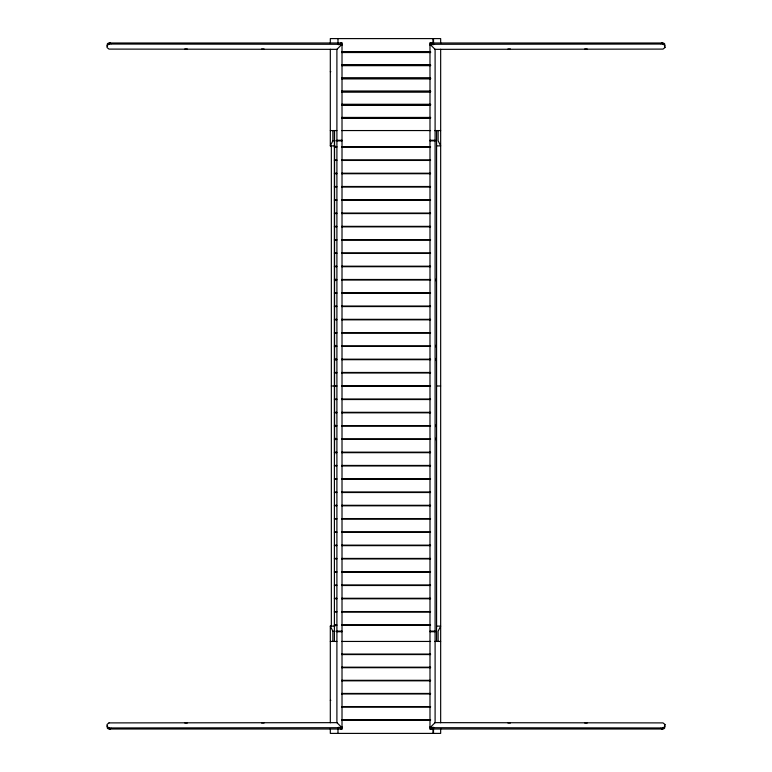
<?xml version="1.0" encoding="UTF-8"?>
<svg xmlns="http://www.w3.org/2000/svg" width="772" height="772" viewBox="0 0 772 772"><rect width="100%" height="100%" fill="white"/><g stroke="black" fill="none" stroke-linecap="round" stroke-linejoin="round"><path stroke-width="1.16" d="M107.019 46.088L107.453 43.57L109.846 42.682L111.158 43.763M664.981 725.912L664.547 728.43L662.154 729.318L660.842 728.237M335.038 145.889L330.31 145.889L332.867 140.774L332.867 130.555M429.985 45.201L431.258 42.981M340.742 729.019L342.015 726.799M660.842 43.763L662.154 42.682L664.547 43.57L664.981 46.088M111.158 728.237L109.846 729.318L107.453 728.43L107.019 725.912M340.742 43.956L342.015 42.991L342.015 729.009L109.306 729.009L109.306 728.044M662.694 43.956L662.694 42.991L429.985 42.991L429.985 729.009L431.258 728.044M336.901 140.88L342.015 140.88M429.985 140.88L435.099 140.88M342.015 631.12L336.901 631.12M435.099 631.12L429.985 631.12M433.005 38.677L433.517 38.677M342.015 42.991L109.306 42.991L109.306 43.956M338.184 44.612L340.742 44.612M431.258 44.612L433.816 44.612M184.769 49.032L187.326 49.032M261.554 49.032L264.101 49.032M507.899 49.032L510.446 49.032M584.674 49.032L587.231 49.032M341.581 51.792L430.593 51.792M341.581 52.023L430.593 52.023M341.581 52.303L430.593 52.303M341.581 52.535L430.593 52.535M341.581 64.925L430.593 64.925M341.581 65.157L430.593 65.157M341.581 65.427L430.593 65.427M341.581 65.659L430.593 65.659M330.31 71.7L330.821 71.7M341.581 78.049L430.593 78.049M341.581 78.281L430.593 78.281M341.581 78.551L430.593 78.551M341.581 78.783L430.593 78.783M341.581 91.173L430.593 91.173M341.581 91.414L430.593 91.414M341.581 91.685L430.593 91.685M341.581 91.916L430.593 91.916M341.581 104.307L430.593 104.307M341.581 104.538L430.593 104.538M341.581 104.809L430.593 104.809M341.581 105.04L430.593 105.04M341.581 117.431L430.593 117.431M341.581 117.662L430.593 117.662M341.581 117.933L430.593 117.933M341.581 118.174L430.593 118.174M330.31 130.555L336.882 130.555M341.581 130.555L430.593 130.555M434.53 130.555L440.667 130.555M336.901 140.263L342.015 140.263M429.985 140.263L435.099 140.263M332.867 140.774L335.173 140.774M437.058 145.889L440.667 145.889L438.11 140.774L438.11 130.555M334.401 146.651L336.804 146.651M341.61 146.651L430.564 146.651M334.401 147.162L336.804 147.162M341.61 147.162L430.564 147.162M334.401 159.939L336.804 159.939M341.61 159.939L430.564 159.939M334.401 160.441L336.804 160.441M341.61 160.441L430.564 160.441M334.401 173.218L336.804 173.218M341.61 173.218L430.564 173.218M334.401 173.729L336.804 173.729M341.61 173.729L430.564 173.729M334.401 186.496L336.804 186.496M341.61 186.496L430.564 186.496M334.401 187.007L336.804 187.007M341.61 187.007L430.564 187.007M334.401 199.784L336.804 199.784M341.61 199.784L430.564 199.784M334.401 200.295L336.804 200.295M341.61 200.295L430.564 200.295M334.401 213.062L336.804 213.062M341.61 213.062L430.564 213.062M334.401 213.574L336.804 213.574M341.61 213.574L430.564 213.574M334.401 226.35L336.804 226.35M341.61 226.35L430.564 226.35M334.401 226.862L336.804 226.862M341.61 226.862L430.564 226.862M334.401 239.629L336.804 239.629M341.61 239.629L430.564 239.629M334.401 240.14L336.804 240.14M341.61 240.14L430.564 240.14M334.401 252.917L336.804 252.917M341.61 252.917L430.564 252.917M334.401 253.428L336.804 253.428M341.61 253.428L430.564 253.428M334.401 266.195L336.804 266.195M341.61 266.195L430.564 266.195M334.401 266.707L336.804 266.707M341.61 266.707L430.564 266.707M334.401 279.483L336.804 279.483M341.61 279.483L430.564 279.483M334.401 279.995L336.804 279.995M341.61 279.995L430.564 279.995M334.401 292.762L336.804 292.762M341.61 292.762L430.564 292.762M334.401 293.273L336.804 293.273M341.61 293.273L430.564 293.273M334.401 306.05L336.804 306.05M341.61 306.05L430.564 306.05M334.401 306.561L336.804 306.561M341.61 306.561L430.564 306.561M334.401 319.328L336.804 319.328M341.61 319.328L430.564 319.328M334.401 319.84L336.804 319.84M341.61 319.84L430.564 319.84M334.401 332.616L336.804 332.616M341.61 332.616L430.564 332.616M334.401 333.128L336.804 333.128M341.61 333.128L430.564 333.128M334.401 345.895L336.804 345.895M341.61 345.895L430.564 345.895M334.401 346.406L336.804 346.406M341.61 346.406L430.564 346.406M334.401 359.183L336.804 359.183M341.61 359.183L430.564 359.183M334.401 359.694L336.804 359.694M341.61 359.694L430.564 359.694M334.401 372.461L336.804 372.461M341.61 372.461L430.564 372.461M334.401 372.972L336.804 372.972M341.61 372.972L430.564 372.972M334.401 385.749L336.804 385.749M341.61 385.749L430.564 385.749M331.333 386L334.942 386M437.058 386L440.667 386M334.401 386.251L336.804 386.251M341.61 386.251L430.564 386.251M334.401 399.027L336.804 399.027M341.61 399.027L430.564 399.027M334.401 399.539L336.804 399.539M341.61 399.539L430.564 399.539M334.401 412.306L336.804 412.306M341.61 412.306L430.564 412.306M334.401 412.817L336.804 412.817M341.61 412.817L430.564 412.817M334.401 425.594L336.804 425.594M341.61 425.594L430.564 425.594M334.401 426.105L336.804 426.105M341.61 426.105L430.564 426.105M334.401 438.872L336.804 438.872M341.61 438.872L430.564 438.872M334.401 439.384L336.804 439.384M341.61 439.384L430.564 439.384M334.401 452.16L336.804 452.16M341.61 452.16L430.564 452.16M334.401 452.672L336.804 452.672M341.61 452.672L430.564 452.672M334.401 465.439L336.804 465.439M341.61 465.439L430.564 465.439M334.401 465.95L336.804 465.95M341.61 465.95L430.564 465.95M334.401 478.727L336.804 478.727M341.61 478.727L430.564 478.727M334.401 479.238L336.804 479.238M341.61 479.238L430.564 479.238M334.401 492.005L336.804 492.005M341.61 492.005L430.564 492.005M334.401 492.517L336.804 492.517M341.61 492.517L430.564 492.517M334.401 505.293L336.804 505.293M341.61 505.293L430.564 505.293M334.401 505.805L336.804 505.805M341.61 505.805L430.564 505.805M334.401 518.572L336.804 518.572M341.61 518.572L430.564 518.572M334.401 519.083L336.804 519.083M341.61 519.083L430.564 519.083M334.401 531.86L336.804 531.86M341.61 531.86L430.564 531.86M334.401 532.371L336.804 532.371M341.61 532.371L430.564 532.371M334.401 545.138L336.804 545.138M341.61 545.138L430.564 545.138M334.401 545.65L336.804 545.65M341.61 545.65L430.564 545.65M334.401 558.426L336.804 558.426M341.61 558.426L430.564 558.426M334.401 558.938L336.804 558.938M341.61 558.938L430.564 558.938M334.401 571.705L336.804 571.705M341.61 571.705L430.564 571.705M334.401 572.216L336.804 572.216M341.61 572.216L430.564 572.216M334.401 584.993L336.804 584.993M341.61 584.993L430.564 584.993M334.401 585.504L336.804 585.504M341.61 585.504L430.564 585.504M334.401 598.271L336.804 598.271M341.61 598.271L430.564 598.271M334.401 598.783L336.804 598.783M341.61 598.783L430.564 598.783M334.401 611.559L336.804 611.559M341.61 611.559L430.564 611.559M334.401 612.061L336.804 612.061M341.61 612.061L430.564 612.061M334.401 624.837L336.804 624.837M341.61 624.837L430.564 624.837M334.401 625.349L336.804 625.349M341.61 625.349L430.564 625.349M330.31 722.795L330.31 626.111L335.038 626.111M437.058 626.111L440.667 626.111L438.11 631.226L438.11 641.445M330.31 626.111L332.867 631.226L335.173 631.226M336.901 631.737L342.015 631.737M429.985 631.737L435.099 631.737M330.31 641.445L336.882 641.445M341.581 641.445L430.593 641.445M434.53 641.445L440.667 641.445M341.581 654.067L430.593 654.067M341.581 654.569L430.593 654.569M341.581 667.191L430.593 667.191M341.581 667.693L430.593 667.693M341.581 680.315L430.593 680.315M341.581 680.827L430.593 680.827M341.581 693.449L430.593 693.449M341.581 693.951L430.593 693.951M330.31 700.301L330.821 700.301M341.581 706.573L430.593 706.573M341.581 707.075L430.593 707.075M341.581 719.697L430.593 719.697M341.581 720.208L430.593 720.208M184.769 722.968L187.326 722.968M261.554 722.968L264.101 722.968M507.899 722.968L510.446 722.968M584.674 722.968L587.231 722.968M338.184 727.388L340.742 727.388M431.258 727.388L433.816 727.388M429.985 729.009L662.694 729.009L662.694 728.044M429.985 42.991L431.258 43.956M340.742 728.044L342.015 729.009M340.742 42.981L342.015 45.201M429.985 726.799L431.258 729.019M440.667 43.425L440.667 38.6L330.31 38.6L330.31 43.377M440.667 49.244L440.667 722.795M440.667 728.575L440.667 733.4L330.31 733.4L330.31 728.623M436.576 130.555L436.576 641.445M436.257 278.721L436.257 281.124M436.257 344.968L436.257 347.381M436.257 358.218L436.257 360.63M436.257 424.465L436.257 426.877M436.257 437.714L436.257 440.127M435.099 49.254L435.099 722.746M433.517 38.6L433.517 43.454M433.517 728.623L433.517 733.4M433.005 38.6L433.005 43.473M433.005 728.604L433.005 733.4M337.982 38.6L337.982 43.396M337.982 728.604L337.982 733.4M336.901 49.254L336.901 722.746M334.72 278.721L334.72 281.124M334.72 344.968L334.72 347.381M334.72 358.218L334.72 360.63M334.72 424.465L334.72 426.877M334.72 437.714L334.72 440.127M334.556 130.555L334.556 454.583M334.401 130.555L334.401 641.445M332.867 631.226L332.867 641.445M331.333 145.889L331.333 626.111M330.31 49.244L330.31 145.889M107.453 44.988L107.019 47.526L108.987 49.099L336.901 49.35L342.015 44.293L109.846 44.043L107.453 44.988M664.981 724.474L664.547 727.012L662.154 727.957L429.985 727.707L435.099 722.65L663.013 722.901L664.981 724.474M664.981 47.526L663.013 49.099L435.099 49.35L429.985 44.293L662.154 44.043L664.547 44.988L664.981 47.526M108.987 722.901L107.019 724.474L107.453 727.012L109.846 727.957L342.015 727.707L336.901 722.65L108.987 722.901"/></g></svg>
